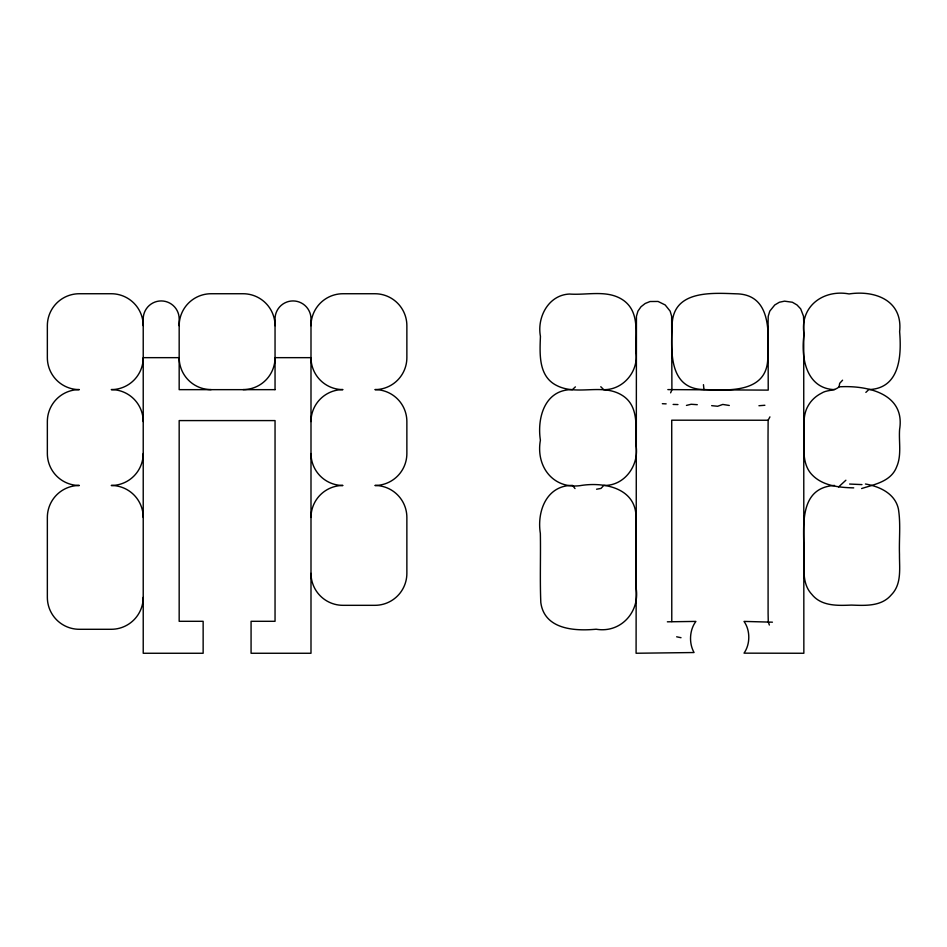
<?xml version="1.0" encoding="UTF-8"?>
<svg xmlns="http://www.w3.org/2000/svg" width="947" height="947" viewBox="0 0 947 947"><rect width="100%" height="100%" fill="white"/><g stroke="black" fill="none" stroke-linecap="round" stroke-linejoin="round"><path stroke-width="1.42" d="M853.721 487.871C839.705 487.551 823.547 486.048 812.881 475.619C803.222 466.492 803.589 452.488 804.05 440.272C804.571 428.802 801.991 416.384 808.063 405.92C811.082 400.403 815.923 395.988 821.534 393.183C826.932 389.56 834.189 391.383 839.089 386.838L839.658 383.357L842.57 380.197M670.606 392.839L671.908 389.892L671.648 316.239L670.145 311.137L665.185 304.958L658.07 301.454L650.068 301.513L645.203 303.478L641.001 306.757L637.947 311.125L636.443 316.227L636.088 653.252L694.056 652.53C688.789 643.202 689.452 629.992 695.903 621.41L667.363 621.812M769.343 625.032L768.266 621.694L768.1 613.301L768.029 436.662L768.135 420.243L769.923 416.881M865.854 392.389L868.813 389.584C900.159 388.495 901.603 355.314 899.626 331.687C902.976 300.495 875.17 290.007 849.068 293.937C823.192 289.107 799.41 306.627 804.074 334.327C800.688 356.96 805.897 388.613 834.556 389.643M575.385 386.873L572.426 389.631C544.868 389.312 536.902 417.722 540.394 440.201C535.73 465.912 552.515 489.137 580.049 485.657C604.648 481.407 638.183 488.474 635.875 520.081C635.911 542.288 635.828 564.495 635.875 586.714C640.764 611.04 621.268 633.507 596.125 629.222C574.817 631.235 544.501 629.554 540.82 602.635C539.849 579.611 540.784 556.481 540.346 533.421C536.783 511.404 546.561 485.184 572.544 485.409L575.007 488.569M845.884 480.224L838.592 486.936M686.457 405.411L691.132 404.262L697.288 404.689M861.616 488.545C874.483 484.379 891.151 481.621 896.691 466.741C901.828 455.034 898.679 441.847 899.603 429.465C905.521 393.159 866.469 385.133 839.089 386.838M834.532 485.432C797.859 487.788 804.015 527.929 803.967 553.569C804.477 567.36 801.399 583.316 811.851 594.385C821.416 606.376 837.645 605.654 851.424 605.086C865.215 605.583 881.361 606.636 891.245 594.929C902.018 584.098 899.33 568.093 899.484 554.303C898.975 539.21 900.834 523.845 898.395 508.918C895.01 493.411 879.455 486.427 865.44 484M596.574 489.22L600.99 488.427L603.784 485.42C624.594 486.071 639.332 465.166 636.017 445.54C635.544 428.032 639.58 405.541 621.54 394.946C601.89 383.239 577.374 395.858 557.014 385.678C538.168 376.539 539.79 353.882 540.429 336.327C536.842 317.245 548.514 294.919 569.502 294.044C587.483 295.381 607.95 289.261 623.706 300.507C640.338 312.676 635.106 334.717 635.887 352.331C638.811 371.354 623.138 389.998 603.748 389.667L600.777 386.731M764.88 405.269L758.938 405.73M703.964 389.548C728.953 390.495 767.579 393.123 767.78 357.67C768.869 332.646 771.367 294.138 735.961 293.807C710.972 292.86 672.394 290.22 672.121 325.685C671.127 350.698 668.523 389.193 703.964 389.548L703.455 384.671M768.135 420.243L671.731 420.196L671.778 621.587M849.601 484.047L861.971 484.604M673.128 404.428L677.945 404.558M662.332 403.706L666.143 403.86M667.848 389.608L768.218 390.117L768.1 321.589L768.23 316.227L769.781 311.125L774.764 304.97L779.369 302.247L784.518 301.158L792.367 302.247L796.995 304.946L800.677 308.852L803.518 316.227L803.719 321.554L803.849 653.264L744.022 653.158C750.355 644.209 750.403 630.371 744.022 621.41L772.421 622.179M711.659 405.659L717.648 406.263L722.786 404.44L729.297 405.47M676.655 636.798L681.011 637.71M211.134 389.608A31.961 31.961 0 0 1 179.172 357.658L143.222 357.658A31.961 31.961 0 0 1 111.261 389.608A31.961 31.961 0 0 1 143.222 421.569M243.083 389.608A31.961 31.961 0 0 0 275.044 357.658L310.995 357.658A31.961 31.961 0 0 0 342.956 389.608A31.961 31.961 0 0 0 310.995 421.569M310.995 453.53A31.961 31.961 0 0 0 342.956 485.48A31.961 31.961 0 0 0 310.995 517.441M143.222 325.697A31.961 31.961 0 0 0 111.261 293.736L79.311 293.736A31.961 31.961 0 0 0 47.35 325.697L47.35 357.658A31.961 31.961 0 0 0 79.311 389.608A31.961 31.961 0 0 0 47.35 421.569L47.35 453.53A31.961 31.961 0 0 0 79.311 485.48A31.961 31.961 0 0 0 47.35 517.441L47.35 597.332A31.961 31.961 0 0 0 79.311 629.293L111.261 629.293A31.961 31.961 0 0 0 143.222 597.332M143.222 453.53A31.961 31.961 0 0 1 111.261 485.48A31.961 31.961 0 0 1 143.222 517.441M310.995 325.697A31.961 31.961 0 0 1 342.956 293.736L374.917 293.736A31.961 31.961 0 0 1 406.867 325.697L406.867 357.658A31.961 31.961 0 0 1 374.917 389.608A31.961 31.961 0 0 1 406.867 421.569L406.867 453.53A31.961 31.961 0 0 1 374.917 485.48A31.961 31.961 0 0 1 406.867 517.441L406.867 573.361A31.961 31.961 0 0 1 374.917 605.322L342.956 605.322A31.961 31.961 0 0 1 310.995 573.361M179.172 325.697A31.961 31.961 0 0 1 211.134 293.736L243.083 293.736A31.961 31.961 0 0 1 275.044 325.697M275.044 389.655L179.172 389.655L179.172 318.902A17.981 17.981 0 0 0 161.203 300.933A17.981 17.981 0 0 0 143.222 318.902L143.222 653.264L203.143 653.264L203.143 621.303L179.172 621.303L179.172 420.586L275.044 420.586L275.044 621.303L251.073 621.303L251.073 653.264L310.995 653.264L310.995 318.902A17.981 17.981 0 0 0 293.025 300.933A17.981 17.981 0 0 0 275.044 318.902L275.044 389.655"/></g></svg>
